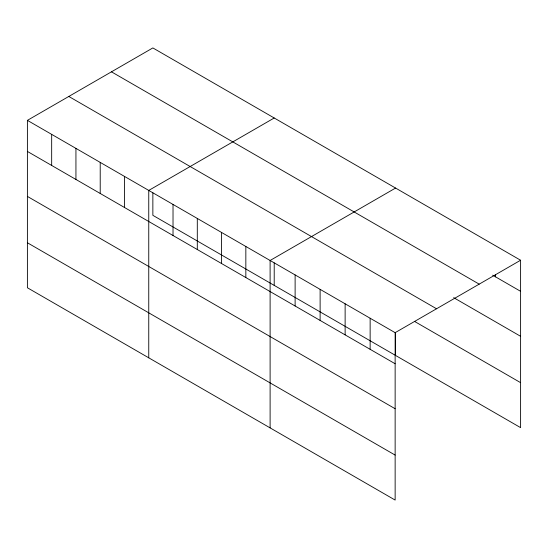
<?xml version="1.0" encoding="UTF-8"?>
<svg xmlns="http://www.w3.org/2000/svg" width="548" height="548" viewBox="0 0 548 548"><rect width="100%" height="100%" fill="white"/><g stroke="black" fill="none" stroke-linecap="round" stroke-linejoin="round"><path stroke-width="0.82" d="M27.4 120.361L395.142 332.67L395.142 500.071L27.4 287.762L27.4 120.361L152.858 47.929L520.6 260.238L520.6 427.639L152.858 215.33L152.858 192.834M274.212 117.991L148.755 190.423L148.755 357.823M395.567 188.053L270.109 260.485L270.109 427.885M395.142 332.67L520.6 260.238M492.652 275.178L520.6 291.317M111.456 71.829L479.199 284.145M453.669 297.66L520.6 336.301M68.801 96.455L436.544 308.771M414.692 321.505L520.6 382.655M27.4 151.433L395.142 363.749M27.4 196.417L395.142 408.733M27.4 242.771L395.142 455.087M495.591 274.356L495.591 276.877M395.567 332.958L395.567 355.453M370.14 318.237L370.14 349.309M345.13 303.798L345.13 334.869M320.121 289.358L320.121 320.436M295.119 274.925L295.119 305.996M274.212 262.896L274.212 285.392M245.84 246.47L245.84 277.548M221.57 232.462L221.57 263.533M197.301 218.447L197.301 249.525M173.024 204.431L173.024 235.51M124.485 176.408L124.485 207.487M100.216 162.393L100.216 193.471M75.939 148.385L75.939 179.456M51.67 134.37L51.67 165.448"/></g></svg>
